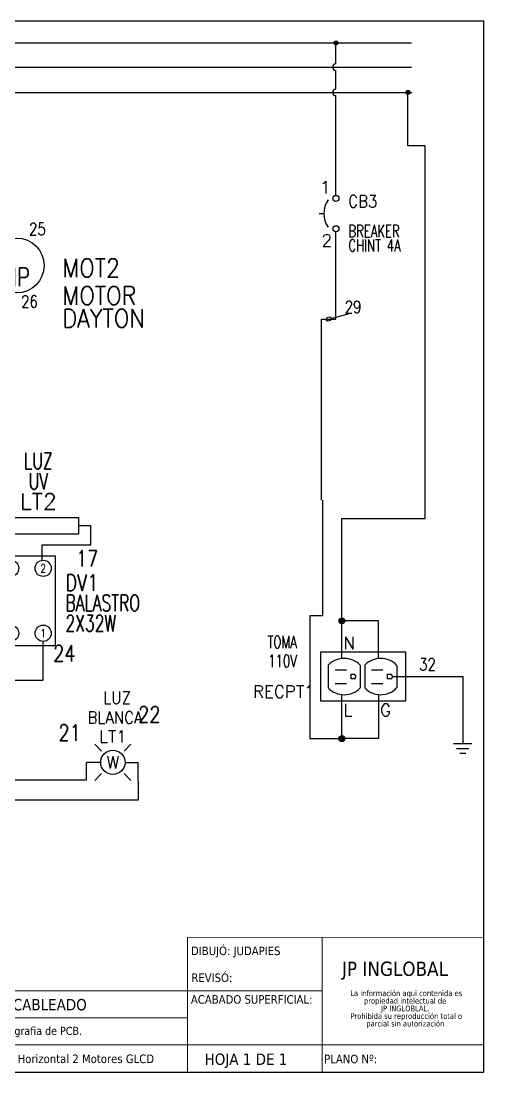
# Model space of a CAD drawing. Header units: inches. Extents: x 15 to 148, y 10 to 111.
# Drawn here: x 140.53 to 147.66, y 94.56 to 110.76 of the extents above; entities that cross this region are included whole.
import ezdxf
from ezdxf.enums import TextEntityAlignment as Align

# ---------------------------------------------------------------- set-up
doc = ezdxf.new("R2010")
doc.units = ezdxf.units.IN
doc.header["$MEASUREMENT"] = 0
doc.linetypes.add('CENTERX2', pattern=[20.32, 12.7, -2.54, 2.54, -2.54])
doc.linetypes.add('HIDDEN2', pattern=[0.1875, 0.125, -0.0625])
for name, color, linetype in [('BLK_12AWG', 7, 'Continuous'), ('CONTORNO', 179, 'Continuous'), ('DESC', 1, 'Continuous'), ('MISC', 250, 'Continuous'), ('SYMS', 7, 'Continuous'), ('TAGS', 250, 'Continuous'), ('TERMS', 250, 'Continuous')]:
    doc.layers.add(name, color=color, linetype=linetype)
doc.layers.add('WIRENO', color=5, linetype='Continuous', true_color=0x0000ff)
doc.styles.add('SLDTEXTSTYLE0', font='tahoma.ttf')
doc.styles.add('SLDTEXTSTYLE1', font='tahomabd.ttf')
doc.styles.add('WD', font='romans.shx')

# ---------------------------------------------------------------- blocks, each defined once
blk = doc.blocks.new('SW_NOTE_2')
at = {"layer": 'CONTORNO', "color": 0, "char_height": 1.0583, "attachment_point": 2, "style": 'SLDTEXTSTYLE0'}
for s, insert in [('La información aqui contenida es ', (10.29, 1.34)), ('propiedad intelectual de', (10.08, -0.07)), ('JP INGLOBLAL.', (10.1, -1.48)), ('Prohibida su reproducción total o ', (10.3, -2.89)), ('parcial sin autorización', (10.12, -4.3))]:
    blk.add_mtext(s, dxfattribs=dict(at, insert=insert))
blk = doc.blocks.new('VCB1')
at = {"linetype": 'HIDDEN2'}
blk.add_line((-0.171, 0), (-0.125, 0), dxfattribs=at)
for centre in [(0, 0.156), (0, -0.156)]:
    blk.add_circle(centre, 0.0312)
blk.add_arc((0.109, 0), 0.234, 143.1301, 216.8699)
at = {"style": 'WD'}
for tag, p, width in [('INST', (0.219, 0.388), 0.7), ('LOC', (0.219, 0.219), 0.7), ('TAG1', (0.127, 0.064), 0.9), ('XREF', (0.129, -0.09), 0.7), ('DESC1', (0.129, -0.242), 0.7), ('DESC2', (0.129, -0.389), 0.7)]:
    blk.add_attdef(tag, p, '', height=0.125, dxfattribs=dict(at, width=width))
at = {"linetype": 'Continuous', "style": 'WD'}
for tag, height, flags, p in [('TERM01', 0.125, 8, (-0.055, 0.207)), ('MFG', 0.01, 9, (-0.142, -0.088)), ('CAT', 0.01, 9, (-0.142, -0.073))]:
    blk.add_attdef(tag, text='', height=height, dxfattribs=dict(at, flags=flags)).set_placement(p, align=Align.RIGHT)
at = {"style": 'WD', "width": 0.7}
blk.add_attdef('RATING1', text='', height=0.125, dxfattribs=at).set_placement((-0.188, 0.062), align=Align.RIGHT)
at = {"color": 7, "style": 'WD', "flags": 1}
for tag, p in [('X2TERM01', (0, 0.188)), ('X8TERM02', (0, -0.188))]:
    blk.add_attdef(tag, p, '', height=0.0125, dxfattribs=at)
at = {"color": 7, "style": 'WD'}
for tag, p in [('X4LINK', (-0.25, 0)), ('X1LINK', (0, 0))]:
    blk.add_attdef(tag, p, '', height=0.01, dxfattribs=at)
at = {"linetype": 'Continuous', "style": 'WD', "flags": 9}
blk.add_attdef('ASSYCODE', text='', height=0.01, dxfattribs=at).set_placement((-0.153, -0.106), align=Align.CENTER)
at = {"style": 'WD', "flags": 9}
for tag, p in [('FAMILY', (-0.142, -0.036)), ('CONTACT', (-0.129, -0.129))]:
    blk.add_attdef(tag, text='', height=0.01, dxfattribs=at).set_placement(p, align=Align.RIGHT)
at = {"linetype": 'Continuous', "style": 'WD', "flags": 8}
blk.add_attdef('TERM02', text='', height=0.125, dxfattribs=at).set_placement((-0.041, -0.213), align=Align.TOP_RIGHT)
blk = doc.blocks.new('VCN1RDUP')
for p, q in [((-0.219, 0.25), (-0.219, -0.25)), ((0.656, 0.25), (-0.219, 0.25)), ((0.656, -0.25), (0.656, 0.25)), ((-0.14, 0.117), (-0.14, -0.117)), ((0.187, 0.117), (0.187, -0.117)), ((0.235, 0.117), (0.235, -0.117)), ((0.562, 0.117), (0.562, -0.117)), ((-0.071, 0.07), (0.046, 0.07)), ((0.093, -0.024), (0.093, 0.023)), ((0.093, 0.023), (0.125, 0.023)), ((0.14, 0.008), (0.14, -0.009)), ((0.304, 0.07), (0.421, 0.07)), ((0.468, -0.024), (0.468, 0.023)), ((0.468, 0.023), (0.5, 0.023)), ((0.515, 0.008), (0.515, -0.009)), ((-0.071, -0.071), (0.046, -0.071)), ((0.125, -0.024), (0.093, -0.024)), ((0.304, -0.071), (0.421, -0.071)), ((0.5, -0.024), (0.468, -0.024)), ((-0.219, -0.25), (0.656, -0.25))]:
    blk.add_line(p, q)
for centre, radius, start, end in [((0.023, -0.039), 0.226, 43.6028, 136.3972), ((0.398, -0.039), 0.226, 43.6028, 136.3972), ((0.125, 0.008), 0.015, 0, 90), ((0.5, 0.008), 0.015, 0, 90), ((0.125, -0.009), 0.015, 270, 0), ((0.5, -0.009), 0.015, 270, 0), ((0.023, 0.039), 0.226, 223.6028, 316.3972), ((0.398, 0.039), 0.226, 223.6028, 316.3972)]:
    blk.add_arc(centre, radius, start, end)
at = {"style": 'WD'}
for tag, width, p in [('INST', 0.7, (-0.281, 0.577)), ('LOC', 0.7, (-0.281, 0.408)), ('DESC1', 0.7, (-0.281, 0.252)), ('DESC2', 0.7, (-0.281, 0.095)), ('RATING1', 0.9, (-0.281, -0.061))]:
    blk.add_attdef(tag, text='', height=0.125, dxfattribs=dict(at, width=width)).set_placement(p, align=Align.RIGHT)
at = {"linetype": 'Continuous', "style": 'WD', "flags": 8}
for tag, p in [('TERM02', (0.016, 0.281)), ('TERM05', (0.391, 0.281)), ('TERM06', (0.587, 0.08))]:
    blk.add_attdef(tag, p, '', height=0.125, dxfattribs=at)
at = {"style": 'WD', "flags": 9}
blk.add_attdef('FAMILY', (-0.152, 0.205), '', height=0.01, rotation=90, dxfattribs=at)
at = {"linetype": 'Continuous', "style": 'WD', "flags": 9}
for tag, p in [('CAT', (-0.108, 0.23)), ('MFG', (-0.089, 0.228)), ('ASSYCODE', (-0.071, 0.23))]:
    blk.add_attdef(tag, text='', height=0.01, rotation=90, dxfattribs=at).set_placement(p, align=Align.CENTER)
at = {"style": 'WD', "flags": 1}
for tag, p in [('X2TERM02', (0, 0.188)), ('X2TERM05', (0.375, 0.188)), ('X1TERM03', (0.14, 0)), ('X1TERM06', (0.515, 0)), ('X8TERM01', (0, -0.188)), ('X8TERM04', (0.375, -0.188))]:
    blk.add_attdef(tag, p, '', height=0.0125, dxfattribs=at)
at = {"style": 'WD'}
blk.add_attdef('TAG1', text='', height=0.125, dxfattribs=at).set_placement((-0.281, -0.217), align=Align.RIGHT)
at = {"linetype": 'Continuous', "style": 'WD', "flags": 8}
for tag, p in [('TERM01', (0.016, -0.281)), ('TERM04', (0.391, -0.281))]:
    blk.add_attdef(tag, text='', height=0.125, dxfattribs=at).set_placement(p, align=Align.TOP_LEFT)
blk = doc.blocks.new('WDDOT')
for radius in [0.03, 0.0187, 0.00929]:
    blk.add_circle((0, 0), radius)
blk = doc.blocks.new('VGND2')
for p, q in [((0.09375, 0), (-0.09375, 0)), ((-0.0625, -0.046875), (0.0625, -0.046875)), ((-0.03125, -0.09375), (0.03125, -0.09375))]:
    blk.add_line(p, q)
at = {"style": 'WD', "flags": 1}
blk.add_attdef('X2TERM01', (0, 0), '', height=0.01, dxfattribs=at)
blk = doc.blocks.new('WD_WNH')
at = {"linetype": 'Continuous', "style": 'WD', "width": 0.8}
blk.add_attdef('WIRENO', text='', height=0.125, dxfattribs=at).set_placement((0, 0.0625), align=Align.CENTER)
at = {"style": 'WD', "flags": 1}
for tag, p in [('W01USER', (0, 0.0781)), ('W02USER', (0, 0.0703)), ('W03USER', (0, 0.0625)), ('W04USER', (0, 0.0547)), ('W05USER', (0, 0.0469)), ('W06USER', (0, 0.0391)), ('W07USER', (0, 0.0312)), ('W08USER', (0, 0.0234)), ('W09USER', (0, 0.0156)), ('W10USER', (0, 0.0078))]:
    blk.add_attdef(tag, text='', height=0.005, dxfattribs=at).set_placement(p, align=Align.CENTER)
blk = doc.blocks.new('VDV1TFL')
for p, q in [((-0.3438, 0.3438), (-0.3438, -0.3438)), ((0.0938, 0.3438), (-0.3438, 0.3438)), ((0.0938, -0.3438), (0.0938, 0.3438)), ((-0.3438, -0.3438), (0.0938, -0.3438))]:
    blk.add_line(p, q)
for centre in [(-0.25, 0.25), (0, 0.25), (-0.25, -0.25), (0, -0.25)]:
    blk.add_circle(centre, 0.0625)
at = {"style": 'WD', "width": 0.7}
for tag, p in [('INST', (-0.1195, 0.5446)), ('LOC', (-0.1195, 0.375)), ('RATING2', (-0.125, -0.1562))]:
    blk.add_attdef(tag, text='', height=0.125, dxfattribs=at).set_placement(p, align=Align.CENTER)
at = {"style": 'WD', "flags": 1}
for tag, p in [('X2TERM04', (-0.25, 0.3125)), ('X2TERM02', (0, 0.3125)), ('X4TERM04', (-0.3125, 0.25)), ('X1TERM02', (0.0625, 0.25)), ('X4TERM03', (-0.3125, -0.25)), ('X1TERM01', (0.0625, -0.25)), ('X8TERM03', (-0.25, -0.3125)), ('X8TERM01', (0, -0.3125))]:
    blk.add_attdef(tag, p, '', height=0.0125, dxfattribs=at)
at = {"linetype": 'Continuous', "style": 'WD', "width": 0.8, "flags": 8}
for tag, p in [('TERM04', (-0.25, 0.25)), ('TERM02', (0, 0.25)), ('TERM03', (-0.25, -0.25)), ('TERM01', (0, -0.25))]:
    blk.add_attdef(tag, text='', height=0.0625, dxfattribs=at).set_placement(p, align=Align.MIDDLE)
at = {"style": 'WD'}
for tag, p, width in [('TAG1', (0.1719, 0.0774), 0.8), ('DESC1', (0.1719, -0.0789), 0.7), ('DESC2', (0.1719, -0.2351), 0.7), ('XREF', (0.1719, -0.3914), 0.7)]:
    blk.add_attdef(tag, p, '', height=0.125, dxfattribs=dict(at, width=width))
at = {"style": 'WD', "width": 0.7}
blk.add_attdef('RATING1', text='', height=0.125, dxfattribs=at).set_placement((-0.125, 0.0625), align=Align.MIDDLE)
at = {"style": 'WD', "flags": 9}
blk.add_attdef('FAMILY', text='', height=0.01, dxfattribs=at).set_placement((-0.1303, -0.0802), align=Align.CENTER)
at = {"linetype": 'Continuous', "style": 'WD', "flags": 9}
blk.add_attdef('ASSYCODE', text='', height=0.01, dxfattribs=at).set_placement((-0.125, -0.125), align=Align.CENTER)
at = {"linetype": 'Continuous', "style": 'WD', "flags": 1}
for tag, p in [('MFG', (-0.125, -0.1096)), ('CAT', (-0.125, -0.0907))]:
    blk.add_attdef(tag, text='', height=0.01, dxfattribs=at).set_placement(p, align=Align.MIDDLE)
blk = doc.blocks.new('HLT1ENC')
for p, q in [((-0.3125, 0.0625), (-0.3125, -0.0625)), ((0.3125, 0.0625), (-0.3125, 0.0625)), ((0.3125, -0.0625), (0.3125, 0.0625)), ((-0.3125, -0.0625), (0.3125, -0.0625))]:
    blk.add_line(p, q)
at = {"style": 'WD', "width": 0.7}
for tag, p in [('INST', (0, 0.7633)), ('LOC', (0, 0.5937)), ('DESC1', (0, 0.4375)), ('DESC2', (0, 0.2812))]:
    blk.add_attdef(tag, text='', height=0.125, dxfattribs=at).set_placement(p, align=Align.CENTER)
at = {"style": 'WD'}
blk.add_attdef('TAG1', text='', height=0.125, dxfattribs=at).set_placement((0, 0.125), align=Align.CENTER)
for tag, p, height, flags in [('FAMILY', (0.3297, 0.1523), 0.01, 9), ('X4TERM01', (-0.3125, 0), 0.0125, 1), ('X1TERM02', (0.3125, 0), 0.0125, 1)]:
    blk.add_attdef(tag, p, '', height=height, dxfattribs=dict(at, flags=flags))
at = {"linetype": 'Continuous', "style": 'WD', "flags": 9}
for tag, p in [('ASSYCODE', (0.355, 0.0714)), ('MFG', (0.3528, 0.0887)), ('CAT', (0.3547, 0.1082))]:
    blk.add_attdef(tag, text='', height=0.01, dxfattribs=at).set_placement(p, align=Align.CENTER)
at = {"linetype": 'Continuous', "style": 'WD', "flags": 8}
blk.add_attdef('TERM01', text='', height=0.125, dxfattribs=at).set_placement((-0.4062, -0.0314), align=Align.TOP_RIGHT)
blk.add_attdef('TERM02', text='', height=0.125, dxfattribs=at).set_placement((0.4062, -0.0314), align=Align.TOP_LEFT)
blk = doc.blocks.new('HLT1W')
for p, q in [((-0.115, 0.115), (-0.186, 0.186)), ((0.115, 0.115), (0.186, 0.186)), ((-0.115, -0.115), (-0.186, -0.186)), ((0.115, -0.115), (0.186, -0.186))]:
    blk.add_line(p, q)
blk.add_circle((0, 0), 0.125)
at = {"style": 'WD', "width": 0.7}
for tag, p in [('INST', (0.006, 0.528)), ('LOC', (0.006, 0.359))]:
    blk.add_attdef(tag, text='', height=0.125, dxfattribs=at).set_placement(p, align=Align.CENTER)
at = {"style": 'WD'}
blk.add_attdef('TAG1', text='', height=0.125, dxfattribs=at).set_placement((0, 0.202), align=Align.CENTER)
at = {"style": 'WD', "flags": 9}
blk.add_attdef('FAMILY', text='', height=0.01, dxfattribs=at).set_placement((-0.005, 0.161), align=Align.CENTER)
at = {"linetype": 'Continuous', "style": 'WD', "flags": 1}
for tag, p in [('MFG', (0, 0.121)), ('CAT', (0, 0.14))]:
    blk.add_attdef(tag, text='', height=0.01, dxfattribs=at).set_placement(p, align=Align.MIDDLE)
at = {"style": 'WD'}
for tag, p, width in [('DESC1', (1.125, 0), 0.9), ('WDTAGALT', (1.125, -0.312), 0.7)]:
    blk.add_attdef(tag, p, '', height=0.125, dxfattribs=dict(at, width=width))
blk.add_attdef('COLOR', text='', height=0.125, dxfattribs=at).set_placement((0, 0), align=Align.MIDDLE)
at = {"style": 'WD', "flags": 1}
for tag, p in [('X4TERM01', (-0.125, 0)), ('X1TERM02', (0.125, 0))]:
    blk.add_attdef(tag, p, '', height=0.0125, dxfattribs=at)
at = {"linetype": 'Continuous', "style": 'WD', "flags": 9}
blk.add_attdef('ASSYCODE', text='', height=0.01, dxfattribs=at).set_placement((-0.001, 0.096), align=Align.CENTER)
at = {"linetype": 'Continuous', "style": 'WD', "flags": 8}
blk.add_attdef('TERM01', text='', height=0.125, dxfattribs=at).set_placement((-0.175, -0.031), align=Align.TOP_RIGHT)
blk.add_attdef('TERM02', text='', height=0.125, dxfattribs=at).set_placement((0.175, -0.031), align=Align.TOP_LEFT)
at = {"style": 'WD', "width": 0.9}
blk.add_attdef('DESC2', text='', height=0.125, dxfattribs=at).set_placement((1.125, -0.031), align=Align.TOP_LEFT)
blk = doc.blocks.new('WD_WNV')
at = {"style": 'WD', "flags": 1}
for tag, p in [('W01USER', (-0.0625, 0.0938)), ('W02USER', (-0.0625, 0.0859)), ('W03USER', (-0.0625, 0.0781)), ('W04USER', (-0.0625, 0.0703)), ('W05USER', (-0.0625, 0.0625)), ('W06USER', (-0.0625, 0.0547)), ('W07USER', (-0.0625, 0.0469)), ('W08USER', (-0.0625, 0.0391)), ('W09USER', (-0.0625, 0.0312)), ('W10USER', (-0.0625, 0.0234))]:
    blk.add_attdef(tag, text='', height=0.005, dxfattribs=at).set_placement(p, align=Align.CENTER)
at = {"linetype": 'Continuous', "style": 'WD', "width": 0.8}
blk.add_attdef('WIRENO', text='', height=0.125, dxfattribs=at).set_placement((-0.05, 0), align=Align.MIDDLE_RIGHT)
blk = doc.blocks.new('VMO12')
blk.add_circle((0, 0), 0.1875)
at = {"style": 'WD'}
for tag, p, width in [('INST', (0.318, 0.2634), 0.7), ('LOC', (0.318, 0.0938), 0.7), ('TAG1', (0.3125, -0.0789), 0.9), ('DESC1', (0.3135, -0.268), 0.9), ('DESC2', (0.3135, -0.4243), 0.9), ('DESC3', (0.3135, -0.5805), 0.9), ('RATING3', (0.3135, -0.7368), 0.8), ('RATING4', (0.3135, -0.893), 0.8), ('WDTAGALT', (0.3125, -1.0625), 0.7)]:
    blk.add_attdef(tag, p, '', height=0.125, dxfattribs=dict(at, width=width))
at = {"linetype": 'Continuous', "style": 'WD', "flags": 8}
for tag, p in [('TERM01', (-0.0312, 0.2125)), ('TERM03', (-0.2188, -0.1351))]:
    blk.add_attdef(tag, text='', height=0.125, dxfattribs=at).set_placement(p, align=Align.RIGHT)
at = {"style": 'WD', "flags": 9}
blk.add_attdef('FAMILY', text='', height=0.01, dxfattribs=at).set_placement((-0.0053, 0.1698), align=Align.CENTER)
at = {"linetype": 'Continuous', "style": 'WD', "flags": 1}
for tag, p in [('MFG', (0, 0.1404)), ('CAT', (0, 0.1593))]:
    blk.add_attdef(tag, text='', height=0.01, dxfattribs=at).set_placement(p, align=Align.MIDDLE)
at = {"color": 7, "style": 'WD', "flags": 1}
for tag, p in [('X2TERM01', (0, 0.1875)), ('X8TERM02', (0, -0.1875))]:
    blk.add_attdef(tag, p, '', height=0.0125, dxfattribs=at)
at = {"style": 'WD', "width": 0.8}
blk.add_attdef('RATING1', text='', height=0.125, dxfattribs=at).set_placement((0, 0), align=Align.CENTER)
at = {"linetype": 'Continuous', "style": 'WD', "flags": 9}
blk.add_attdef('ASSYCODE', text='', height=0.01, dxfattribs=at).set_placement((0, 0.125), align=Align.CENTER)
at = {"style": 'WD', "width": 0.8}
blk.add_attdef('RATING2', text='', height=0.125, dxfattribs=at).set_placement((0, -0.0165), align=Align.TOP_CENTER)
at = {"style": 'WD', "flags": 1}
blk.add_attdef('X0TERM03', (-0.1384, -0.1265), '', height=0.0125, dxfattribs=at)
at = {"linetype": 'Continuous', "style": 'WD', "flags": 8}
blk.add_attdef('TERM02', text='', height=0.125, dxfattribs=at).set_placement((-0.0312, -0.2094), align=Align.TOP_RIGHT)

msp = doc.modelspace()

# ---------------------------------------------------------------- linework, layer by layer
at = {"color": 7, "linetype": 'Continuous'}
for p, q in [((147.66, 110.759), (126.91, 110.759)), ((147.66, 94.574), (147.66, 110.759)), ((126.91, 94.574), (147.66, 94.574))]:
    msp.add_line(p, q, dxfattribs=at)
at = {"color": 7, "linetype": 'CENTERX2', "lineweight": 0}
for p in [(147.66, 97.991), (136.867, 94.574)]:
    msp.add_line(p, (147.66, 94.574), dxfattribs=at)
at = {"color": 7, "linetype": 'Continuous', "lineweight": 0}
for p, q in [((147.66, 96.655), (143.091, 96.649)), ((143.095, 96.655), (143.095, 94.563)), ((145.17, 96.655), (145.17, 94.565)), ((145.17, 95.825), (136.87, 95.825)), ((143.095, 95.41), (136.87, 95.41)), ((147.66, 94.995), (136.87, 94.995))]:
    msp.add_line(p, q, dxfattribs=at)
at = {"layer": 'BLK_12AWG'}
for p, q in [((132.513, 110.422), (146.543, 110.422)), ((145.38, 110.098), (145.38, 110.422)), ((132.498, 110.048), (146.543, 110.048)), ((145.38, 109.71), (145.38, 109.998)), ((132.546, 109.66), (146.551, 109.66)), ((146.49, 108.836), (146.49, 109.66)), ((145.38, 108.075), (145.38, 109.61)), ((146.755, 108.836), (146.49, 108.836)), ((146.755, 106.526), (146.755, 108.836)), ((145.38, 106.17), (145.38, 107.513)), ((146.755, 103.099), (146.755, 106.526)), ((145.159, 106.17), (145.38, 106.17)), ((145.159, 103.384), (145.159, 106.17)), ((145.173, 103.384), (145.173, 101.6)), ((145.473, 100.948), (145.473, 103.099)), ((145.473, 103.099), (146.755, 103.099)), ((141.604, 102.986), (141.422, 102.986)), ((141.604, 102.695), (141.604, 102.986)), ((140.848, 102.695), (140.848, 102.458)), ((140.848, 102.695), (141.604, 102.695)), ((145.173, 101.6), (144.976, 101.6)), ((144.976, 101.6), (144.976, 99.71)), ((145.527, 101.524), (145.473, 101.524)), ((146.036, 101.525), (145.527, 101.525)), ((146.036, 100.948), (146.036, 101.525)), ((140.871, 100.611), (140.871, 101.208)), ((139.159, 100.611), (140.871, 100.611)), ((146.247, 100.667), (147.333, 100.667)), ((147.333, 100.667), (147.333, 99.628)), ((145.473, 99.71), (145.473, 100.385)), ((146.036, 100.385), (146.036, 99.71)), ((144.976, 99.71), (145.159, 99.71)), ((145.159, 99.71), (145.473, 99.71)), ((146.036, 99.71), (145.473, 99.71)), ((141.757, 99.345), (141.537, 99.345)), ((141.537, 99.076), (141.537, 99.345)), ((142.132, 99.345), (142.335, 99.345)), ((142.33, 99.347), (142.335, 98.763)), ((139.097, 99.076), (141.537, 99.076)), ((142.335, 98.763), (139.036, 98.763))]:
    msp.add_line(p, q, dxfattribs=at)
for centre in [(145.38, 110.048), (145.38, 109.66)]:
    msp.add_arc(centre, 0.05, 90, 270, dxfattribs=at)
at = {"layer": 'WIRENO'}
msp.add_lwpolyline([(145.571, 106.245), (145.315, 106.181), (145.286, 106.198), (145.241, 106.187), (145.224, 106.158), (145.252, 106.141), (145.298, 106.153), (145.306, 106.167)], dxfattribs=at)

# ---------------------------------------------------------------- block references
at = {"layer": 'CONTORNO', "color": 7, "xscale": 0.083, "yscale": 0.083, "zscale": 0.083}
msp.add_blockref('SW_NOTE_2', (145.609, 95.723), dxfattribs=at)
at = {"layer": 'SYMS'}
for p in [(145.38, 110.422), (146.49, 109.66)]:
    msp.add_blockref('WDDOT', p, dxfattribs=at)
ref = msp.add_blockref('VCB1', (145.38, 107.794), dxfattribs=dict(at, xscale=1.5, yscale=1.5, zscale=1.5))
ref.add_attrib('DESC2', 'CHINT 4A', (145.573, 107.21), dxfattribs={"layer": 'DESC', "height": 0.1875, "style": 'WD', "width": 0.7})
ref.add_attrib('DESC1', 'BREAKER', (145.573, 107.431), dxfattribs={"layer": 'DESC', "height": 0.1875, "style": 'WD', "width": 0.7})
ref.add_attrib('TAG1', 'CB3', (145.57, 107.89), dxfattribs={"layer": 'TAGS', "height": 0.1875, "style": 'WD', "width": 0.9})
ref.add_attrib('TERM02', '2', dxfattribs={"layer": 'TERMS', "linetype": 'Continuous', "height": 0.188, "style": 'WD', "flags": 8}).set_placement((145.319, 107.474), align=Align.TOP_RIGHT)
ref.add_attrib('TERM01', '1', dxfattribs={"layer": 'TERMS', "linetype": 'Continuous', "height": 0.188, "style": 'WD', "flags": 8}).set_placement((145.297, 108.104), align=Align.RIGHT)
ref = msp.add_blockref('VMO12', (140.463, 106.995), dxfattribs=dict(at, xscale=2.25, yscale=2.25, zscale=2.25))
ref.add_attrib('RATING2', 'HP', dxfattribs={"layer": 'MISC', "height": 0.2812, "style": 'WD', "width": 0.8}).set_placement((140.463, 106.957), align=Align.TOP_CENTER)
ref.add_attrib('DESC1', 'MOTOR', (141.168, 106.391), dxfattribs={"layer": 'DESC', "height": 0.2812, "style": 'WD', "width": 0.9})
ref.add_attrib('DESC2', 'DAYTON', (141.168, 106.04), dxfattribs={"layer": 'DESC', "height": 0.2812, "style": 'WD', "width": 0.9})
ref.add_attrib('TAG1', 'MOT2', (141.166, 106.817), dxfattribs={"layer": 'TAGS', "height": 0.2812, "style": 'WD', "width": 0.9})
ref = msp.add_blockref('HLT1ENC', (140.797, 102.986), dxfattribs=dict(at, xscale=2, yscale=2, zscale=2))
ref.add_attrib('DESC2', 'UV', dxfattribs={"layer": 'DESC', "height": 0.25, "style": 'WD', "width": 0.7}).set_placement((140.797, 103.548), align=Align.CENTER)
ref.add_attrib('DESC1', 'LUZ', dxfattribs={"layer": 'DESC', "height": 0.25, "style": 'WD', "width": 0.7}).set_placement((140.797, 103.861), align=Align.CENTER)
ref.add_attrib('TAG1', 'LT2', dxfattribs={"layer": 'TAGS', "height": 0.25, "style": 'WD'}).set_placement((140.797, 103.236), align=Align.CENTER)
ref = msp.add_blockref('VDV1TFL', (140.871, 101.833), dxfattribs=dict(at, xscale=2, yscale=2, zscale=2))
ref.add_attrib('TERM03', '3', dxfattribs={"layer": 'TERMS', "linetype": 'Continuous', "height": 0.125, "style": 'WD', "width": 0.8, "flags": 8}).set_placement((140.371, 101.333), align=Align.MIDDLE)
ref.add_attrib('DESC1', 'BALASTRO', (141.215, 101.675), dxfattribs={"layer": 'DESC', "height": 0.25, "style": 'WD', "width": 0.7})
ref.add_attrib('DESC2', '2X32W', (141.215, 101.362), dxfattribs={"layer": 'DESC', "height": 0.25, "style": 'WD', "width": 0.7})
ref.add_attrib('TERM04', '4', dxfattribs={"layer": 'TERMS', "linetype": 'Continuous', "height": 0.125, "style": 'WD', "width": 0.8, "flags": 8}).set_placement((140.371, 102.333), align=Align.MIDDLE)
ref.add_attrib('TERM02', '2', dxfattribs={"layer": 'TERMS', "linetype": 'Continuous', "height": 0.125, "style": 'WD', "width": 0.8, "flags": 8}).set_placement((140.871, 102.333), align=Align.MIDDLE)
ref.add_attrib('TERM01', '1', dxfattribs={"layer": 'TERMS', "linetype": 'Continuous', "height": 0.125, "style": 'WD', "width": 0.8, "flags": 8}).set_placement((140.871, 101.333), align=Align.MIDDLE)
ref.add_attrib('TAG1', 'DV1', (141.215, 101.987), dxfattribs={"layer": 'TAGS', "height": 0.25, "style": 'WD', "width": 0.8})
at = {"layer": 'SYMS', "xscale": 1.5, "yscale": 1.5, "zscale": 1.5}
for name, p in [('WDDOT', (145.473, 101.524)), ('WDDOT', (145.473, 99.71)), ('VGND2', (147.333, 99.628))]:
    msp.add_blockref(name, p, dxfattribs=at)
at = {"layer": 'SYMS'}
ref = msp.add_blockref('VCN1RDUP', (145.473, 100.666), dxfattribs=dict(at, xscale=1.5, yscale=1.5, zscale=1.5))
ref.add_attrib('TERM04', 'G', dxfattribs={"layer": 'TERMS', "linetype": 'Continuous', "height": 0.188, "style": 'WD', "flags": 8}).set_placement((146.06, 100.244), align=Align.TOP_LEFT)
ref.add_attrib('TERM01', 'L', dxfattribs={"layer": 'TERMS', "linetype": 'Continuous', "height": 0.188, "style": 'WD', "flags": 8}).set_placement((145.497, 100.244), align=Align.TOP_LEFT)
ref.add_attrib('TERM02', 'N', (145.497, 101.088), dxfattribs={"layer": 'TERMS', "linetype": 'Continuous', "height": 0.188, "style": 'WD', "flags": 8})
ref.add_attrib('DESC2', '110V', dxfattribs={"layer": 'DESC', "height": 0.1875, "style": 'WD', "width": 0.7}).set_placement((144.777, 100.812), align=Align.RIGHT)
ref.add_attrib('DESC1', 'TOMA', dxfattribs={"layer": 'DESC', "height": 0.1875, "style": 'WD', "width": 0.7}).set_placement((144.777, 101.104), align=Align.RIGHT)
ref.add_attrib('TAG1', 'RECPT1', dxfattribs={"layer": 'TAGS', "height": 0.1875, "style": 'WD'}).set_placement((145.052, 100.341), align=Align.RIGHT)
ref = msp.add_blockref('HLT1W', (141.944, 99.345), dxfattribs=dict(at, xscale=1.5, yscale=1.5, zscale=1.5))
ref.add_attrib('DESC2', 'BLANCA', dxfattribs={"layer": 'DESC', "height": 0.1875, "style": 'WD', "width": 0.9}).set_placement((141.554, 100.129), align=Align.TOP_LEFT)
ref.add_attrib('DESC1', 'LUZ', (141.797, 100.246), dxfattribs={"layer": 'DESC', "height": 0.1875, "style": 'WD', "width": 0.9})
ref.add_attrib('TAG1', 'LT1', dxfattribs={"layer": 'TAGS', "height": 0.1875, "style": 'WD'}).set_placement((141.944, 99.649), align=Align.CENTER)
ref.add_attrib('COLOR', 'W', dxfattribs={"layer": 'MISC', "height": 0.188, "style": 'WD'}).set_placement((141.944, 99.345), align=Align.MIDDLE)
at = {"layer": 'WIRENO'}
ref = msp.add_blockref('WD_WNH', (140.782, 107.369), dxfattribs=dict(at, xscale=1.5, yscale=1.5, zscale=1.5))
ref.add_attrib('WIRENO', '25', dxfattribs={"linetype": 'Continuous', "height": 0.1875, "style": 'WD', "width": 0.8}).set_placement((140.782, 107.463), align=Align.CENTER)
ref = msp.add_blockref('WD_WNV', (140.863, 106.44), dxfattribs=dict(at, xscale=1.5, yscale=1.5, zscale=1.5))
ref.add_attrib('WIRENO', '26', dxfattribs={"linetype": 'Continuous', "height": 0.1875, "style": 'WD', "width": 0.8}).set_placement((140.788, 106.44), align=Align.MIDDLE_RIGHT)
ref = msp.add_blockref('WD_WNH', (145.269, 106.17), dxfattribs=dict(at, xscale=1.5, yscale=1.5, zscale=1.5))
ref.add_attrib('WIRENO', '29', dxfattribs={"linetype": 'Continuous', "height": 0.1875, "style": 'WD', "width": 0.8}).set_placement((145.644, 106.263), align=Align.CENTER)
ref = msp.add_blockref('WD_WNH', (142.016, 103.09), dxfattribs=dict(at, xscale=2, yscale=2, zscale=2))
ref.add_attrib('WIRENO', '17', dxfattribs={"linetype": 'Continuous', "height": 0.25, "style": 'WD', "width": 0.8}).set_placement((141.548, 102.359), align=Align.CENTER)
ref = msp.add_blockref('WD_WNH', (140.686, 101.565), dxfattribs=dict(at, xscale=2, yscale=2, zscale=2))
ref.add_attrib('WIRENO', '24', dxfattribs={"linetype": 'Continuous', "height": 0.25, "style": 'WD', "width": 0.8}).set_placement((141.197, 100.897), align=Align.CENTER)
ref = msp.add_blockref('WD_WNH', (146.79, 100.667), dxfattribs=dict(at, xscale=1.5, yscale=1.5, zscale=1.5))
ref.add_attrib('WIRENO', '32', dxfattribs={"linetype": 'Continuous', "height": 0.1875, "style": 'WD', "width": 0.8}).set_placement((146.79, 100.76), align=Align.CENTER)
ref = msp.add_blockref('WD_WNH', (142.209, 100.315), dxfattribs=dict(at, xscale=2, yscale=2, zscale=2))
ref.add_attrib('WIRENO', '22', dxfattribs={"linetype": 'Continuous', "height": 0.25, "style": 'WD', "width": 0.8}).set_placement((142.506, 99.957), align=Align.CENTER)
ref = msp.add_blockref('WD_WNV', (141.759, 100.078), dxfattribs=dict(at, xscale=2, yscale=2, zscale=2))
ref.add_attrib('WIRENO', '21', dxfattribs={"linetype": 'Continuous', "height": 0.25, "style": 'WD', "width": 0.8}).set_placement((141.45, 99.802), align=Align.MIDDLE_RIGHT)

# ---------------------------------------------------------------- texts
at = {"color": 7, "linetype": 'Continuous', "lineweight": 0, "attachment_point": 1, "style": 'SLDTEXTSTYLE0'}
for s, insert, char_height in [('REVISÓ:', (143.153, 96.095), 0.1318), ('\\pi-0.3735,l0.498,t0.498;NOTA:^IColocar Fusibles de acuerdo a serigrafia de PCB. ', (136.909, 95.273), 0.1245), ('\\pi-0.39529,l0.52705,t1.0541;NOMBRE:^IDiagrama Cabina Flujo Laminar Horizontal 2 Motores GLCD', (136.92, 94.847), 0.13176), ('HOJA 1 DE 1', (143.358, 94.862), 0.17568), ('PLANO Nº:', (145.199, 94.844), 0.1318)]:
    msp.add_mtext(s, dxfattribs=dict(at, insert=insert, char_height=char_height))
at = {"layer": 'CONTORNO', "color": 7}
for s, insert, char_height, attachment_point, style in [('DIBUJÓ: JUDAPIES', (143.148, 96.509), 0.13176, 1, 'SLDTEXTSTYLE0'), ('ACABADO SUPERFICIAL:', (143.146, 95.761), 0.13176, 1, 'SLDTEXTSTYLE0'), ('ORDENAR Y AJUSTAR CABLEADO', (139.842, 95.702), 0.17568, 2, 'SLDTEXTSTYLE1')]:
    msp.add_mtext(s, dxfattribs=dict(at, insert=insert, char_height=char_height, attachment_point=attachment_point, style=style))
at = {"layer": 'CONTORNO', "insert": (145.472, 96.277), "char_height": 0.2196, "attachment_point": 1, "style": 'SLDTEXTSTYLE1'}
msp.add_mtext('JP INGLOBAL', dxfattribs=at)

doc.saveas('drawing.dxf')
